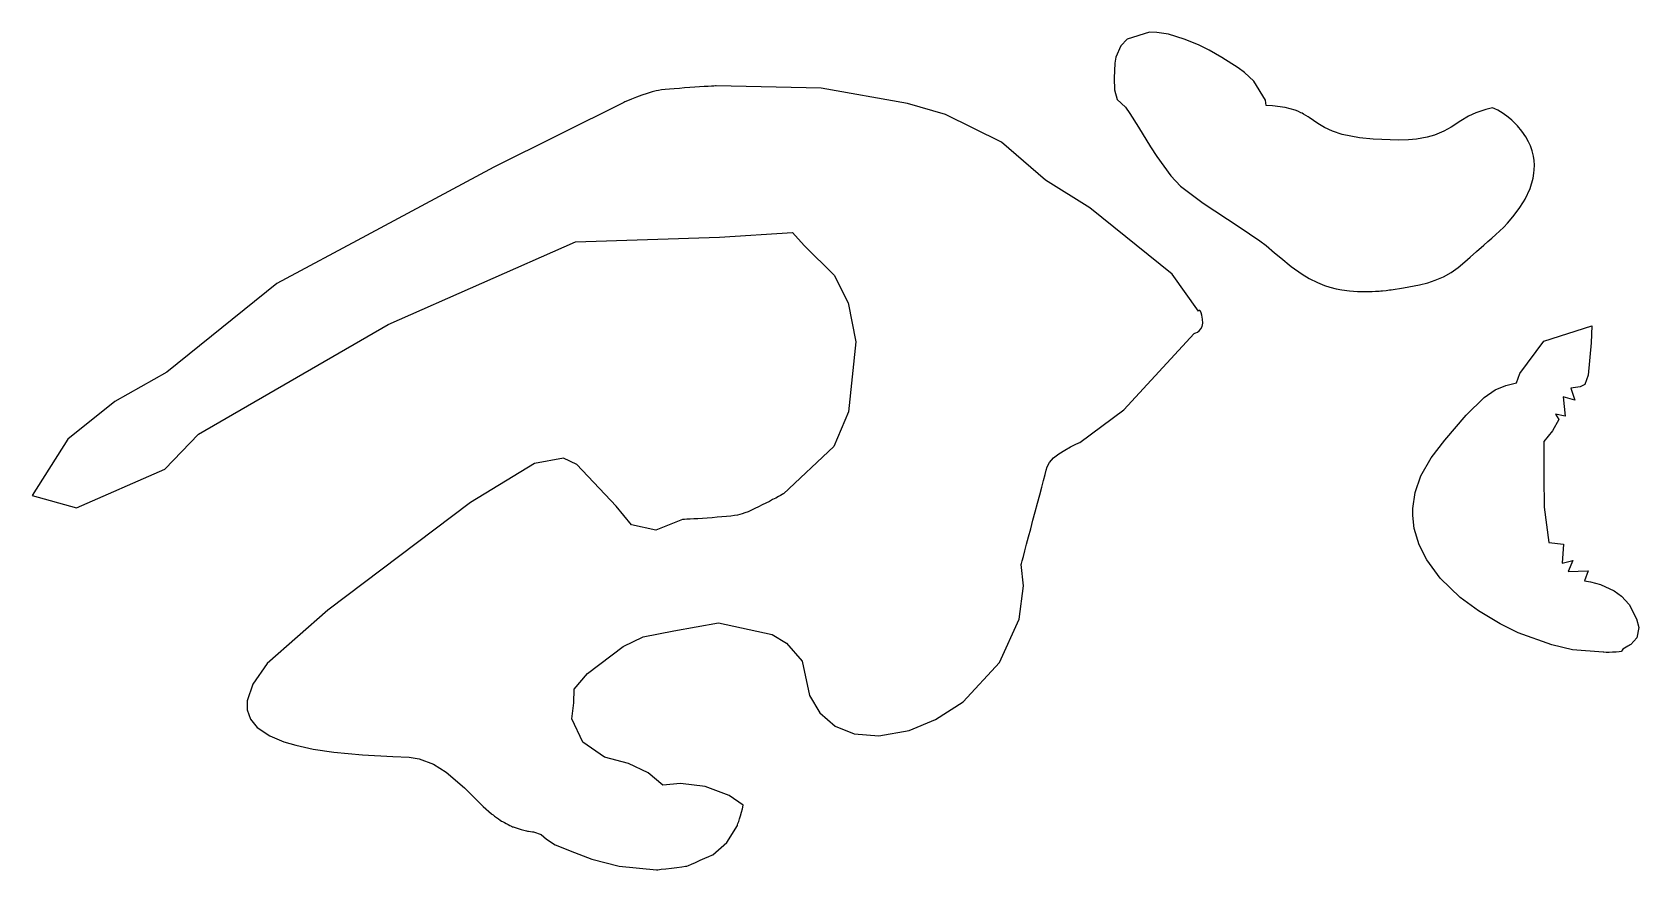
# Model space of a CAD drawing. Header units: millimetres. Extents: x -626 to 457, y -98 to 273.
# Drawn here: x -527.59 to -497.1, y 224.49 to 240.4 of the extents above; entities that cross this region are included whole.
import ezdxf

# ---------------------------------------------------------------- set-up
doc = ezdxf.new("R2010")
doc.units = ezdxf.units.MM
doc.header["$MEASUREMENT"] = 0
doc.layers.add('Layer 1', color=7, linetype='Continuous')

msp = doc.modelspace()

# ---------------------------------------------------------------- linework, layer by layer
at = {"layer": 'Layer 1', "color": 250}
for points, knots in [([(-506.8096, 240.2653), (-506.8096, 240.2653), (-506.3874, 240.3963), (-506.3874, 240.3963), (-506.3874, 240.3963), (-506.3874, 240.3963), (-506.2427, 240.3904), (-506.2427, 240.3904), (-506.2427, 240.3904), (-506.2427, 240.3904), (-506.0256, 240.3548), (-506.0256, 240.3548), (-506.0256, 240.3548), (-506.0256, 240.3548), (-505.7241, 240.2653), (-505.7241, 240.2653), (-505.7241, 240.2653), (-505.7241, 240.2653), (-505.4536, 240.1535), (-505.4536, 240.1535), (-505.4536, 240.1535), (-505.4536, 240.1535), (-505.2496, 240.0512), (-505.2496, 240.0512), (-505.2496, 240.0512), (-505.2496, 240.0512), (-505.0098, 239.9144), (-505.0098, 239.9144), (-505.0098, 239.9144), (-505.0098, 239.9144), (-504.7012, 239.7192), (-504.7012, 239.7192), (-504.7012, 239.7192), (-504.7012, 239.7192), (-504.5796, 239.6299), (-504.5796, 239.6299), (-504.5796, 239.6299), (-504.5796, 239.6299), (-504.4026, 239.4661), (-504.4026, 239.4661), (-504.4026, 239.4661), (-504.4026, 239.4661), (-504.1857, 239.1048), (-504.1857, 239.1048), (-504.1857, 239.1048), (-504.1857, 239.1048), (-504.1718, 239.0005), (-504.1718, 239.0005), (-504.1718, 239.0005), (-504.1718, 239.0005), (-504.0473, 238.9949), (-504.0473, 238.9949), (-504.0473, 238.9949), (-504.0473, 238.9949), (-503.8072, 238.9649), (-503.8072, 238.9649), (-503.8072, 238.9649), (-503.8072, 238.9649), (-503.6193, 238.9135), (-503.6193, 238.9135), (-503.6193, 238.9135), (-503.6193, 238.9135), (-503.4994, 238.8616), (-503.486, 238.8544), (-503.486, 238.8544), (-503.4727, 238.8472), (-503.355, 238.7749), (-503.355, 238.7749), (-503.355, 238.7749), (-503.355, 238.7749), (-503.1891, 238.6617), (-503.1891, 238.6617), (-503.1891, 238.6617), (-503.1891, 238.6617), (-503.0646, 238.5872), (-503.0646, 238.5872), (-503.0646, 238.5872), (-503.0646, 238.5872), (-502.9094, 238.5152), (-502.9094, 238.5152), (-502.9094, 238.5152), (-502.9094, 238.5152), (-502.7278, 238.4552), (-502.7278, 238.4552), (-502.7278, 238.4552), (-502.7278, 238.4552), (-502.3988, 238.3898), (-502.3988, 238.3898), (-502.3988, 238.3898), (-502.3988, 238.3898), (-502.1406, 238.3625), (-502.1406, 238.3625), (-502.1406, 238.3625), (-502.1406, 238.3625), (-501.6517, 238.3451), (-501.6517, 238.3451), (-501.6517, 238.3451), (-501.6517, 238.3451), (-501.4702, 238.3512), (-501.4702, 238.3512), (-501.4702, 238.3512), (-501.4702, 238.3512), (-501.3166, 238.3647), (-501.3166, 238.3647), (-501.3166, 238.3647), (-501.3166, 238.3647), (-501.1118, 238.3994), (-501.1118, 238.3994), (-501.1118, 238.3994), (-501.1118, 238.3994), (-500.9737, 238.4383), (-500.9737, 238.4383), (-500.9737, 238.4383), (-500.9737, 238.4383), (-500.7963, 238.5141), (-500.7963, 238.5141), (-500.7963, 238.5141), (-500.7963, 238.5141), (-500.6601, 238.594), (-500.6601, 238.594), (-500.6601, 238.594), (-500.6601, 238.594), (-500.4783, 238.7134), (-500.4783, 238.7134), (-500.4783, 238.7134), (-500.4783, 238.7134), (-500.3311, 238.7981), (-500.3311, 238.7981), (-500.3311, 238.7981), (-500.3311, 238.7981), (-500.1906, 238.862), (-500.1906, 238.862), (-500.1906, 238.862), (-500.1906, 238.862), (-499.9979, 238.9265), (-499.9979, 238.9265), (-499.9979, 238.9265), (-499.9979, 238.9265), (-499.8731, 238.9573), (-499.8731, 238.9573), (-499.8731, 238.9573), (-499.8731, 238.9573), (-499.8285, 238.9426), (-499.8285, 238.9426), (-499.8285, 238.9426), (-499.8285, 238.9426), (-499.7716, 238.9143), (-499.7716, 238.9143), (-499.7716, 238.9143), (-499.7716, 238.9143), (-499.6728, 238.8533), (-499.6728, 238.8533), (-499.6728, 238.8533), (-499.6728, 238.8533), (-499.5786, 238.7838), (-499.5786, 238.7838), (-499.5786, 238.7838), (-499.5786, 238.7838), (-499.5052, 238.7215), (-499.5052, 238.7215), (-499.5052, 238.7215), (-499.5052, 238.7215), (-499.3988, 238.6159), (-499.3988, 238.6159), (-499.3988, 238.6159), (-499.3988, 238.6159), (-499.3153, 238.5156), (-499.3153, 238.5156), (-499.3153, 238.5156), (-499.3153, 238.5156), (-499.2406, 238.4063), (-499.2406, 238.4063), (-499.2406, 238.4063), (-499.2406, 238.4063), (-499.1887, 238.3115), (-499.1887, 238.3115), (-499.1887, 238.3115), (-499.1887, 238.3115), (-499.1546, 238.2354), (-499.1546, 238.2354), (-499.1546, 238.2354), (-499.1546, 238.2354), (-499.1218, 238.1412), (-499.1218, 238.1412), (-499.1218, 238.1412), (-499.1218, 238.1412), (-499.0975, 238.0417), (-499.0975, 238.0417), (-499.0975, 238.0417), (-499.0975, 238.0417), (-499.0852, 237.9605), (-499.0852, 237.9605), (-499.0852, 237.9605), (-499.0852, 237.9605), (-499.0795, 237.8715), (-499.0795, 237.8715), (-499.0795, 237.8715), (-499.0795, 237.8715), (-499.0815, 237.7785), (-499.0815, 237.7785), (-499.0815, 237.7785), (-499.0815, 237.7785), (-499.0875, 237.7155), (-499.0875, 237.7155), (-499.0875, 237.7155), (-499.0875, 237.7155), (-499.1032, 237.6217), (-499.1032, 237.6217), (-499.1032, 237.6217), (-499.1032, 237.6217), (-499.1614, 237.426), (-499.1614, 237.426), (-499.1614, 237.426), (-499.1614, 237.426), (-499.2556, 237.2245), (-499.2556, 237.2245), (-499.2556, 237.2245), (-499.2556, 237.2245), (-499.2841, 237.1748), (-499.2841, 237.1748), (-499.2841, 237.1748), (-499.2841, 237.1748), (-499.3662, 237.0475), (-499.3662, 237.0475), (-499.3662, 237.0475), (-499.3662, 237.0475), (-499.4858, 236.8901), (-499.4858, 236.8901), (-499.4858, 236.8901), (-499.4858, 236.8901), (-499.5922, 236.768), (-499.5922, 236.768), (-499.5922, 236.768), (-499.5922, 236.768), (-499.6615, 236.695), (-499.6615, 236.695), (-499.6615, 236.695), (-499.6615, 236.695), (-499.7395, 236.6171), (-499.7395, 236.6171), (-499.7395, 236.6171), (-499.7395, 236.6171), (-499.8096, 236.5513), (-499.8096, 236.5513), (-499.8096, 236.5513), (-499.8096, 236.5513), (-499.8841, 236.4841), (-499.8841, 236.4841), (-499.8841, 236.4841), (-499.8841, 236.4841), (-499.961, 236.4181), (-499.961, 236.4181), (-499.961, 236.4181), (-499.961, 236.4181), (-500.0401, 236.3525), (-500.0401, 236.3525), (-500.0401, 236.3525), (-500.0401, 236.3525), (-500.1801, 236.232), (-500.1801, 236.232), (-500.1801, 236.232), (-500.1801, 236.232), (-500.2998, 236.1234), (-500.2998, 236.1234), (-500.2998, 236.1234), (-500.2998, 236.1234), (-500.4001, 236.0326), (-500.4001, 236.0326), (-500.4001, 236.0326), (-500.4001, 236.0326), (-500.5283, 235.924), (-500.5283, 235.924), (-500.5283, 235.924), (-500.5283, 235.924), (-500.6573, 235.8317), (-500.6573, 235.8317), (-500.6573, 235.8317), (-500.6573, 235.8317), (-500.806, 235.7486), (-500.806, 235.7486), (-500.806, 235.7486), (-500.806, 235.7486), (-500.9594, 235.6841), (-500.9594, 235.6841), (-500.9594, 235.6841), (-500.9594, 235.6841), (-501.0996, 235.6387), (-501.0996, 235.6387), (-501.0996, 235.6387), (-501.0996, 235.6387), (-501.2619, 235.5968), (-501.2619, 235.5968), (-501.2619, 235.5968), (-501.2619, 235.5968), (-501.5644, 235.5379), (-501.5644, 235.5379), (-501.5644, 235.5379), (-501.5644, 235.5379), (-501.797, 235.5032), (-501.797, 235.5032), (-501.797, 235.5032), (-501.797, 235.5032), (-501.9909, 235.4825), (-501.9948, 235.4821), (-501.9948, 235.4821), (-501.9987, 235.4817), (-502.191, 235.4702), (-502.191, 235.4702), (-502.191, 235.4702), (-502.191, 235.4702), (-502.4374, 235.4712), (-502.4374, 235.4712), (-502.4374, 235.4712), (-502.4374, 235.4712), (-502.5877, 235.4821), (-502.5877, 235.4821), (-502.5877, 235.4821), (-502.5877, 235.4821), (-502.7326, 235.5016), (-502.7326, 235.5016), (-502.7326, 235.5016), (-502.7326, 235.5016), (-502.8433, 235.5232), (-502.8433, 235.5232), (-502.8433, 235.5232), (-502.8433, 235.5232), (-502.9597, 235.5531), (-502.9597, 235.5531), (-502.9597, 235.5531), (-502.9597, 235.5531), (-503.0644, 235.587), (-503.0644, 235.587), (-503.0644, 235.587), (-503.0644, 235.587), (-503.1975, 235.6404), (-503.1975, 235.6404), (-503.1975, 235.6404), (-503.1975, 235.6404), (-503.355, 235.7197), (-503.355, 235.7197), (-503.355, 235.7197), (-503.355, 235.7197), (-503.4899, 235.8022), (-503.4899, 235.8022), (-503.4899, 235.8022), (-503.4899, 235.8022), (-503.6933, 235.949), (-503.6933, 235.949), (-503.6933, 235.949), (-503.6933, 235.949), (-503.8945, 236.1124), (-503.8945, 236.1124), (-503.8945, 236.1124), (-503.8945, 236.1124), (-504.0091, 236.2083), (-504.0091, 236.2083), (-504.0091, 236.2083), (-504.0091, 236.2083), (-504.1731, 236.3425), (-504.1731, 236.3425), (-504.1731, 236.3425), (-504.1731, 236.3425), (-504.2925, 236.4351), (-504.2925, 236.4351), (-504.2925, 236.4351), (-504.2925, 236.4351), (-504.6839, 236.7015), (-504.6839, 236.7015), (-504.6839, 236.7015), (-504.6839, 236.7015), (-505.3673, 237.1459), (-505.3673, 237.1459), (-505.3673, 237.1459), (-505.3673, 237.1459), (-505.7951, 237.4734), (-505.7951, 237.4734), (-505.7951, 237.4734), (-505.7951, 237.4734), (-505.9804, 237.6684), (-505.9804, 237.6684), (-505.9804, 237.6684), (-505.9804, 237.6684), (-506.2465, 238.0372), (-506.2465, 238.0372), (-506.2465, 238.0372), (-506.2465, 238.0372), (-506.3639, 238.2209), (-506.3639, 238.2209), (-506.3639, 238.2209), (-506.3639, 238.2209), (-506.5926, 238.5903), (-506.5926, 238.5903), (-506.5926, 238.5903), (-506.5926, 238.5903), (-506.7548, 238.8513), (-506.7548, 238.8513), (-506.7548, 238.8513), (-506.7548, 238.8513), (-506.8408, 238.9729), (-506.8408, 238.9729), (-506.8408, 238.9729), (-506.8408, 238.9729), (-506.9959, 239.1146), (-506.9959, 239.1146), (-506.9959, 239.1146), (-506.9959, 239.1146), (-507.0474, 239.303), (-507.0474, 239.303), (-507.0474, 239.303), (-507.0474, 239.303), (-507.0559, 239.5191), (-507.0559, 239.5191), (-507.0559, 239.5191), (-507.0559, 239.5191), (-507.0439, 239.8088), (-507.0439, 239.8088), (-507.0439, 239.8088), (-507.0439, 239.8088), (-507.0209, 239.9227), (-507.0209, 239.9227), (-507.0209, 239.9227), (-507.0209, 239.9227), (-506.9268, 240.1385), (-506.9268, 240.1385), (-506.9268, 240.1385), (-506.9268, 240.1385), (-506.8096, 240.2653), (-506.8096, 240.2653)], [0, 0, 0, 0, 0.0092593, 0.0092593, 0.0092593, 0.0092593, 0.0185185, 0.0185185, 0.0185185, 0.0185185, 0.0277778, 0.0277778, 0.0277778, 0.0277778, 0.037037, 0.037037, 0.037037, 0.037037, 0.0462963, 0.0462963, 0.0462963, 0.0462963, 0.0555556, 0.0555556, 0.0555556, 0.0555556, 0.0648148, 0.0648148, 0.0648148, 0.0648148, 0.0740741, 0.0740741, 0.0740741, 0.0740741, 0.0833333, 0.0833333, 0.0833333, 0.0833333, 0.0925926, 0.0925926, 0.0925926, 0.0925926, 0.1018519, 0.1018519, 0.1018519, 0.1018519, 0.1111111, 0.1111111, 0.1111111, 0.1111111, 0.1203704, 0.1203704, 0.1203704, 0.1203704, 0.1296296, 0.1296296, 0.1296296, 0.1296296, 0.1388889, 0.1388889, 0.1388889, 0.1388889, 0.1481481, 0.1481481, 0.1481481, 0.1481481, 0.1574074, 0.1574074, 0.1574074, 0.1574074, 0.1666667, 0.1666667, 0.1666667, 0.1666667, 0.1759259, 0.1759259, 0.1759259, 0.1759259, 0.1851852, 0.1851852, 0.1851852, 0.1851852, 0.1944444, 0.1944444, 0.1944444, 0.1944444, 0.2037037, 0.2037037, 0.2037037, 0.2037037, 0.212963, 0.212963, 0.212963, 0.212963, 0.2222222, 0.2222222, 0.2222222, 0.2222222, 0.2314815, 0.2314815, 0.2314815, 0.2314815, 0.2407407, 0.2407407, 0.2407407, 0.2407407, 0.25, 0.25, 0.25, 0.25, 0.2592593, 0.2592593, 0.2592593, 0.2592593, 0.2685185, 0.2685185, 0.2685185, 0.2685185, 0.2777778, 0.2777778, 0.2777778, 0.2777778, 0.287037, 0.287037, 0.287037, 0.287037, 0.2962963, 0.2962963, 0.2962963, 0.2962963, 0.3055556, 0.3055556, 0.3055556, 0.3055556, 0.3148148, 0.3148148, 0.3148148, 0.3148148, 0.3240741, 0.3240741, 0.3240741, 0.3240741, 0.3333333, 0.3333333, 0.3333333, 0.3333333, 0.3425926, 0.3425926, 0.3425926, 0.3425926, 0.3518519, 0.3518519, 0.3518519, 0.3518519, 0.3611111, 0.3611111, 0.3611111, 0.3611111, 0.3703704, 0.3703704, 0.3703704, 0.3703704, 0.3796296, 0.3796296, 0.3796296, 0.3796296, 0.3888889, 0.3888889, 0.3888889, 0.3888889, 0.3981481, 0.3981481, 0.3981481, 0.3981481, 0.4074074, 0.4074074, 0.4074074, 0.4074074, 0.4166667, 0.4166667, 0.4166667, 0.4166667, 0.4259259, 0.4259259, 0.4259259, 0.4259259, 0.4351852, 0.4351852, 0.4351852, 0.4351852, 0.4444444, 0.4444444, 0.4444444, 0.4444444, 0.4537037, 0.4537037, 0.4537037, 0.4537037, 0.462963, 0.462963, 0.462963, 0.462963, 0.4722222, 0.4722222, 0.4722222, 0.4722222, 0.4814815, 0.4814815, 0.4814815, 0.4814815, 0.4907407, 0.4907407, 0.4907407, 0.4907407, 0.5, 0.5, 0.5, 0.5, 0.5092593, 0.5092593, 0.5092593, 0.5092593, 0.5185185, 0.5185185, 0.5185185, 0.5185185, 0.5277778, 0.5277778, 0.5277778, 0.5277778, 0.537037, 0.537037, 0.537037, 0.537037, 0.5462963, 0.5462963, 0.5462963, 0.5462963, 0.5555556, 0.5555556, 0.5555556, 0.5555556, 0.5648148, 0.5648148, 0.5648148, 0.5648148, 0.5740741, 0.5740741, 0.5740741, 0.5740741, 0.5833333, 0.5833333, 0.5833333, 0.5833333, 0.5925926, 0.5925926, 0.5925926, 0.5925926, 0.6018519, 0.6018519, 0.6018519, 0.6018519, 0.6111111, 0.6111111, 0.6111111, 0.6111111, 0.6203704, 0.6203704, 0.6203704, 0.6203704, 0.6296296, 0.6296296, 0.6296296, 0.6296296, 0.6388889, 0.6388889, 0.6388889, 0.6388889, 0.6481481, 0.6481481, 0.6481481, 0.6481481, 0.6574074, 0.6574074, 0.6574074, 0.6574074, 0.6666667, 0.6666667, 0.6666667, 0.6666667, 0.6759259, 0.6759259, 0.6759259, 0.6759259, 0.6851852, 0.6851852, 0.6851852, 0.6851852, 0.6944444, 0.6944444, 0.6944444, 0.6944444, 0.7037037, 0.7037037, 0.7037037, 0.7037037, 0.712963, 0.712963, 0.712963, 0.712963, 0.7222222, 0.7222222, 0.7222222, 0.7222222, 0.7314815, 0.7314815, 0.7314815, 0.7314815, 0.7407407, 0.7407407, 0.7407407, 0.7407407, 0.75, 0.75, 0.75, 0.75, 0.7592593, 0.7592593, 0.7592593, 0.7592593, 0.7685185, 0.7685185, 0.7685185, 0.7685185, 0.7777778, 0.7777778, 0.7777778, 0.7777778, 0.787037, 0.787037, 0.787037, 0.787037, 0.7962963, 0.7962963, 0.7962963, 0.7962963, 0.8055556, 0.8055556, 0.8055556, 0.8055556, 0.8148148, 0.8148148, 0.8148148, 0.8148148, 0.8240741, 0.8240741, 0.8240741, 0.8240741, 0.8333333, 0.8333333, 0.8333333, 0.8333333, 0.8425926, 0.8425926, 0.8425926, 0.8425926, 0.8518519, 0.8518519, 0.8518519, 0.8518519, 0.8611111, 0.8611111, 0.8611111, 0.8611111, 0.8703704, 0.8703704, 0.8703704, 0.8703704, 0.8796296, 0.8796296, 0.8796296, 0.8796296, 0.8888889, 0.8888889, 0.8888889, 0.8888889, 0.8981481, 0.8981481, 0.8981481, 0.8981481, 0.9074074, 0.9074074, 0.9074074, 0.9074074, 0.9166667, 0.9166667, 0.9166667, 0.9166667, 0.9259259, 0.9259259, 0.9259259, 0.9259259, 0.9351852, 0.9351852, 0.9351852, 0.9351852, 0.9444444, 0.9444444, 0.9444444, 0.9444444, 0.9537037, 0.9537037, 0.9537037, 0.9537037, 0.962963, 0.962963, 0.962963, 0.962963, 0.9722222, 0.9722222, 0.9722222, 0.9722222, 0.9814815, 0.9814815, 0.9814815, 0.9814815, 1, 1, 1, 1]), ([(-527.5922, 231.5962), (-527.5922, 231.5962), (-526.9146, 232.6673), (-526.9146, 232.6673), (-526.9146, 232.6673), (-526.9146, 232.6673), (-526.0205, 233.3838), (-526.0205, 233.3838), (-526.0205, 233.3838), (-526.0205, 233.3838), (-525.0345, 233.9402), (-525.0345, 233.9402), (-525.0345, 233.9402), (-525.0345, 233.9402), (-522.9469, 235.6252), (-522.9469, 235.6252), (-522.9469, 235.6252), (-522.9469, 235.6252), (-521.2442, 236.5321), (-521.2442, 236.5321), (-521.2442, 236.5321), (-521.2442, 236.5321), (-518.8319, 237.8345), (-518.8319, 237.8345), (-518.8319, 237.8345), (-518.8319, 237.8345), (-516.36, 239.0626), (-516.36, 239.0626), (-516.36, 239.0626), (-516.36, 239.0626), (-515.9302, 239.2468), (-515.748, 239.2831), (-515.748, 239.2831), (-515.5658, 239.3194), (-514.6109, 239.375), (-514.6109, 239.375), (-514.6109, 239.375), (-514.6109, 239.375), (-512.6153, 239.3309), (-512.6153, 239.3309), (-512.6153, 239.3309), (-512.6153, 239.3309), (-510.9787, 239.0424), (-510.9787, 239.0424), (-510.9787, 239.0424), (-510.9787, 239.0424), (-510.2579, 238.8348), (-510.2579, 238.8348), (-510.2579, 238.8348), (-510.2579, 238.8348), (-509.1952, 238.308), (-509.1952, 238.308), (-509.1952, 238.308), (-509.1952, 238.308), (-508.3615, 237.5859), (-508.3615, 237.5859), (-508.3615, 237.5859), (-508.3615, 237.5859), (-507.5147, 237.0608), (-507.5147, 237.0608), (-507.5147, 237.0608), (-507.5147, 237.0608), (-505.9565, 235.7974), (-505.9565, 235.7974), (-505.9565, 235.7974), (-505.9565, 235.7974), (-505.4559, 235.1001), (-505.4559, 235.1001), (-505.4559, 235.1001), (-505.4559, 235.1001), (-505.4171, 235.1774), (-505.3773, 234.9479), (-505.3773, 234.9479), (-505.3374, 234.7185), (-505.5343, 234.6762), (-505.5343, 234.6762), (-505.5343, 234.6762), (-505.5343, 234.6762), (-506.8739, 233.2229), (-506.8739, 233.2229), (-506.8739, 233.2229), (-506.8739, 233.2229), (-507.7043, 232.607), (-507.7043, 232.607), (-507.7043, 232.607), (-507.7043, 232.607), (-508.2661, 232.3722), (-508.3276, 232.14), (-508.3276, 232.14), (-508.3891, 231.9077), (-508.8186, 230.289), (-508.8186, 230.289), (-508.8186, 230.289), (-508.8186, 230.289), (-508.7787, 229.8821), (-508.7787, 229.8821), (-508.7787, 229.8821), (-508.7787, 229.8821), (-508.8558, 229.2477), (-508.8558, 229.2477), (-508.8558, 229.2477), (-508.8558, 229.2477), (-509.2284, 228.4275), (-509.2284, 228.4275), (-509.2284, 228.4275), (-509.2284, 228.4275), (-509.9227, 227.6826), (-509.9227, 227.6826), (-509.9227, 227.6826), (-509.9227, 227.6826), (-510.4485, 227.3427), (-510.4485, 227.3427), (-510.4485, 227.3427), (-510.4485, 227.3427), (-510.9489, 227.1361), (-510.9489, 227.1361), (-510.9489, 227.1361), (-510.9489, 227.1361), (-511.5216, 227.0315), (-511.5216, 227.0315), (-511.5216, 227.0315), (-511.5216, 227.0315), (-511.9909, 227.0719), (-511.9909, 227.0719), (-511.9909, 227.0719), (-511.9909, 227.0719), (-512.3481, 227.2165), (-512.3481, 227.2165), (-512.3481, 227.2165), (-512.3481, 227.2165), (-512.6405, 227.4695), (-512.6405, 227.4695), (-512.6405, 227.4695), (-512.6405, 227.4695), (-512.8361, 227.7996), (-512.8361, 227.7996), (-512.8361, 227.7996), (-512.8361, 227.7996), (-512.9742, 228.4529), (-512.9742, 228.4529), (-512.9742, 228.4529), (-512.9742, 228.4529), (-513.2718, 228.7929), (-513.2718, 228.7929), (-513.2718, 228.7929), (-513.2718, 228.7929), (-513.5465, 228.9565), (-513.5465, 228.9565), (-513.5465, 228.9565), (-513.5465, 228.9565), (-514.5646, 229.1773), (-514.5646, 229.1773), (-514.5646, 229.1773), (-514.5646, 229.1773), (-515.4129, 229.029), (-515.4129, 229.029), (-515.4129, 229.029), (-515.4129, 229.029), (-515.9973, 228.9137), (-515.9973, 228.9137), (-515.9973, 228.9137), (-515.9973, 228.9137), (-516.3761, 228.7297), (-516.3761, 228.7297), (-516.3761, 228.7297), (-516.3761, 228.7297), (-517.0502, 228.2203), (-517.0502, 228.2203), (-517.0502, 228.2203), (-517.0502, 228.2203), (-517.3066, 227.9199), (-517.3066, 227.9199), (-517.3066, 227.9199), (-517.3066, 227.9199), (-517.3079, 227.663), (-517.3079, 227.663), (-517.3079, 227.663), (-517.3079, 227.663), (-517.3457, 227.359), (-517.3457, 227.359), (-517.3457, 227.359), (-517.3457, 227.359), (-517.1401, 226.9118), (-517.1401, 226.9118), (-517.1401, 226.9118), (-517.1401, 226.9118), (-516.7311, 226.6297), (-516.7311, 226.6297), (-516.7311, 226.6297), (-516.7311, 226.6297), (-516.2705, 226.5113), (-516.2705, 226.5113), (-516.2705, 226.5113), (-516.2705, 226.5113), (-515.8974, 226.3287), (-515.8974, 226.3287), (-515.8974, 226.3287), (-515.8974, 226.3287), (-515.6227, 226.0991), (-515.6227, 226.0991), (-515.6227, 226.0991), (-515.6227, 226.0991), (-515.285, 226.1263), (-515.285, 226.1263), (-515.285, 226.1263), (-515.285, 226.1263), (-514.817, 226.0735), (-514.817, 226.0735), (-514.817, 226.0735), (-514.817, 226.0735), (-514.3639, 225.9043), (-514.3639, 225.9043), (-514.3639, 225.9043), (-514.3639, 225.9043), (-514.0962, 225.7193), (-514.0962, 225.7193), (-514.0962, 225.7193), (-514.1346, 225.5392), (-514.2069, 225.3323), (-514.2069, 225.3323), (-514.2069, 225.3323), (-514.2069, 225.3323), (-514.4065, 225.0115), (-514.4065, 225.0115), (-514.4065, 225.0115), (-514.4065, 225.0115), (-514.673, 224.7761), (-514.673, 224.7761), (-514.673, 224.7761), (-514.673, 224.7761), (-515.1445, 224.5668), (-515.1631, 224.5622), (-515.1631, 224.5622), (-515.1816, 224.5576), (-515.7415, 224.489), (-515.7415, 224.489), (-515.7415, 224.489), (-515.7415, 224.489), (-516.4505, 224.5566), (-516.4505, 224.5566), (-516.4505, 224.5566), (-516.4505, 224.5566), (-516.9683, 224.6923), (-516.9683, 224.6923), (-516.9683, 224.6923), (-516.9683, 224.6923), (-517.2956, 224.82), (-517.2956, 224.82), (-517.2956, 224.82), (-517.2956, 224.82), (-517.6658, 224.9666), (-517.6658, 224.9666), (-517.6658, 224.9666), (-517.6658, 224.9666), (-517.8313, 225.0693), (-517.8313, 225.0693), (-517.8313, 225.0693), (-517.8313, 225.0693), (-517.9325, 225.1612), (-517.9325, 225.1612), (-517.9325, 225.1612), (-517.9325, 225.1612), (-518.0748, 225.21), (-518.0748, 225.21), (-518.0748, 225.21), (-518.0748, 225.21), (-518.1936, 225.2267), (-518.1893, 225.2259), (-518.1893, 225.2259), (-518.1851, 225.2252), (-518.3324, 225.2593), (-518.3324, 225.2593), (-518.3324, 225.2593), (-518.3324, 225.2593), (-518.464, 225.3047), (-518.464, 225.3047), (-518.464, 225.3047), (-518.464, 225.3047), (-518.6525, 225.3972), (-518.6677, 225.4066), (-518.6677, 225.4066), (-518.6829, 225.4161), (-518.8749, 225.5531), (-518.8749, 225.5531), (-518.8749, 225.5531), (-518.8749, 225.5531), (-519.0314, 225.6902), (-519.0314, 225.6902), (-519.0314, 225.6902), (-519.0314, 225.6902), (-519.388, 226.0461), (-519.388, 226.0461), (-519.388, 226.0461), (-519.388, 226.0461), (-519.7338, 226.3465), (-519.7338, 226.3465), (-519.7338, 226.3465), (-519.7338, 226.3465), (-519.977, 226.4931), (-519.977, 226.4931), (-519.977, 226.4931), (-519.977, 226.4931), (-520.2493, 226.5949), (-520.2493, 226.5949), (-520.2493, 226.5949), (-520.2493, 226.5949), (-520.4392, 226.6262), (-520.4392, 226.6262), (-520.4392, 226.6262), (-520.4392, 226.6262), (-520.7452, 226.6438), (-520.7452, 226.6438), (-520.7452, 226.6438), (-520.7452, 226.6438), (-521.3218, 226.6753), (-521.3218, 226.6753), (-521.3218, 226.6753), (-521.3218, 226.6753), (-521.8673, 226.7255), (-521.8673, 226.7255), (-521.8673, 226.7255), (-521.8673, 226.7255), (-522.2567, 226.783), (-522.2567, 226.783), (-522.2567, 226.783), (-522.2567, 226.783), (-522.5861, 226.854), (-522.5861, 226.854), (-522.5861, 226.854), (-522.5861, 226.854), (-522.8155, 226.9224), (-522.8155, 226.9224), (-522.8155, 226.9224), (-522.8155, 226.9224), (-523.0817, 227.0345), (-523.0817, 227.0345), (-523.0817, 227.0345), (-523.0817, 227.0345), (-523.3187, 227.1956), (-523.3187, 227.1956), (-523.3187, 227.1956), (-523.3187, 227.1956), (-523.447, 227.3538), (-523.447, 227.3538), (-523.447, 227.3538), (-523.447, 227.3538), (-523.5082, 227.527), (-523.5082, 227.527), (-523.5082, 227.527), (-523.5082, 227.527), (-523.51, 227.6975), (-523.51, 227.6975), (-523.51, 227.6975), (-523.51, 227.6975), (-523.4014, 228.0166), (-523.4014, 228.0166), (-523.4014, 228.0166), (-523.4014, 228.0166), (-523.1297, 228.4057), (-523.1297, 228.4057), (-523.1297, 228.4057), (-523.1297, 228.4057), (-521.9822, 229.4228), (-521.9822, 229.4228), (-521.9822, 229.4228), (-521.9822, 229.4228), (-519.2751, 231.4622), (-519.2751, 231.4622), (-519.2751, 231.4622), (-519.2751, 231.4622), (-518.0578, 232.2048), (-518.0578, 232.2048), (-518.0578, 232.2048), (-518.0578, 232.2048), (-517.5064, 232.3042), (-517.5064, 232.3042), (-517.5064, 232.3042), (-517.5064, 232.3042), (-517.2556, 232.1841), (-517.2556, 232.1841), (-517.2556, 232.1841), (-517.2556, 232.1841), (-516.509, 231.3958), (-516.509, 231.3958), (-516.509, 231.3958), (-516.509, 231.3958), (-516.2153, 231.0392), (-516.2153, 231.0392), (-516.2153, 231.0392), (-516.2153, 231.0392), (-515.7547, 230.9391), (-515.7547, 230.9391), (-515.7547, 230.9391), (-515.7547, 230.9391), (-515.2468, 231.1413), (-515.2468, 231.1413), (-515.2468, 231.1413), (-515.2468, 231.1413), (-514.3614, 231.1847), (-514.1572, 231.2351), (-514.1572, 231.2351), (-513.953, 231.2855), (-513.3285, 231.6318), (-513.3285, 231.6318), (-513.3285, 231.6318), (-513.3285, 231.6318), (-512.3738, 232.5283), (-512.3738, 232.5283), (-512.3738, 232.5283), (-512.3738, 232.5283), (-512.0949, 233.1868), (-512.0949, 233.1868), (-512.0949, 233.1868), (-512.0949, 233.1868), (-511.9603, 234.5163), (-511.9603, 234.5163), (-511.9603, 234.5163), (-511.9603, 234.5163), (-512.1062, 235.2578), (-512.1062, 235.2578), (-512.1062, 235.2578), (-512.1062, 235.2578), (-512.3699, 235.7816), (-512.3699, 235.7816), (-512.3699, 235.7816), (-512.3699, 235.7816), (-512.9406, 236.3475), (-512.9406, 236.3475), (-512.9406, 236.3475), (-512.9406, 236.3475), (-513.1602, 236.5891), (-513.1602, 236.5891), (-513.1602, 236.5891), (-513.1602, 236.5891), (-514.5448, 236.5054), (-514.5448, 236.5054), (-514.5448, 236.5054), (-514.5448, 236.5054), (-517.2806, 236.4144), (-517.2806, 236.4144), (-517.2806, 236.4144), (-517.2806, 236.4144), (-520.8333, 234.8434), (-520.8333, 234.8434), (-520.8333, 234.8434), (-520.8333, 234.8434), (-524.4317, 232.762), (-524.4317, 232.762), (-524.4317, 232.762), (-524.4317, 232.762), (-525.0736, 232.0985), (-525.0736, 232.0985), (-525.0736, 232.0985), (-525.0736, 232.0985), (-526.7513, 231.3623), (-526.7513, 231.3623), (-526.7513, 231.3623), (-526.7513, 231.3623), (-527.5922, 231.5962), (-527.5922, 231.5962)], [0, 0, 0, 0, 0.0086207, 0.0086207, 0.0086207, 0.0086207, 0.0172414, 0.0172414, 0.0172414, 0.0172414, 0.0258621, 0.0258621, 0.0258621, 0.0258621, 0.0344828, 0.0344828, 0.0344828, 0.0344828, 0.0431034, 0.0431034, 0.0431034, 0.0431034, 0.0517241, 0.0517241, 0.0517241, 0.0517241, 0.0603448, 0.0603448, 0.0603448, 0.0603448, 0.0689655, 0.0689655, 0.0689655, 0.0689655, 0.0775862, 0.0775862, 0.0775862, 0.0775862, 0.0862069, 0.0862069, 0.0862069, 0.0862069, 0.0948276, 0.0948276, 0.0948276, 0.0948276, 0.1034483, 0.1034483, 0.1034483, 0.1034483, 0.112069, 0.112069, 0.112069, 0.112069, 0.1206897, 0.1206897, 0.1206897, 0.1206897, 0.1293103, 0.1293103, 0.1293103, 0.1293103, 0.137931, 0.137931, 0.137931, 0.137931, 0.1465517, 0.1465517, 0.1465517, 0.1465517, 0.1551724, 0.1551724, 0.1551724, 0.1551724, 0.1637931, 0.1637931, 0.1637931, 0.1637931, 0.1724138, 0.1724138, 0.1724138, 0.1724138, 0.1810345, 0.1810345, 0.1810345, 0.1810345, 0.1896552, 0.1896552, 0.1896552, 0.1896552, 0.1982759, 0.1982759, 0.1982759, 0.1982759, 0.2068966, 0.2068966, 0.2068966, 0.2068966, 0.2155172, 0.2155172, 0.2155172, 0.2155172, 0.2241379, 0.2241379, 0.2241379, 0.2241379, 0.2327586, 0.2327586, 0.2327586, 0.2327586, 0.2413793, 0.2413793, 0.2413793, 0.2413793, 0.25, 0.25, 0.25, 0.25, 0.2586207, 0.2586207, 0.2586207, 0.2586207, 0.2672414, 0.2672414, 0.2672414, 0.2672414, 0.2758621, 0.2758621, 0.2758621, 0.2758621, 0.2844828, 0.2844828, 0.2844828, 0.2844828, 0.2931034, 0.2931034, 0.2931034, 0.2931034, 0.3017241, 0.3017241, 0.3017241, 0.3017241, 0.3103448, 0.3103448, 0.3103448, 0.3103448, 0.3189655, 0.3189655, 0.3189655, 0.3189655, 0.3275862, 0.3275862, 0.3275862, 0.3275862, 0.3362069, 0.3362069, 0.3362069, 0.3362069, 0.3448276, 0.3448276, 0.3448276, 0.3448276, 0.3534483, 0.3534483, 0.3534483, 0.3534483, 0.362069, 0.362069, 0.362069, 0.362069, 0.3706897, 0.3706897, 0.3706897, 0.3706897, 0.3793103, 0.3793103, 0.3793103, 0.3793103, 0.387931, 0.387931, 0.387931, 0.387931, 0.3965517, 0.3965517, 0.3965517, 0.3965517, 0.4051724, 0.4051724, 0.4051724, 0.4051724, 0.4137931, 0.4137931, 0.4137931, 0.4137931, 0.4224138, 0.4224138, 0.4224138, 0.4224138, 0.4310345, 0.4310345, 0.4310345, 0.4310345, 0.4396552, 0.4396552, 0.4396552, 0.4396552, 0.4482759, 0.4482759, 0.4482759, 0.4482759, 0.4568966, 0.4568966, 0.4568966, 0.4568966, 0.4655172, 0.4655172, 0.4655172, 0.4655172, 0.4741379, 0.4741379, 0.4741379, 0.4741379, 0.4827586, 0.4827586, 0.4827586, 0.4827586, 0.4913793, 0.4913793, 0.4913793, 0.4913793, 0.5, 0.5, 0.5, 0.5, 0.5086207, 0.5086207, 0.5086207, 0.5086207, 0.5172414, 0.5172414, 0.5172414, 0.5172414, 0.5258621, 0.5258621, 0.5258621, 0.5258621, 0.5344828, 0.5344828, 0.5344828, 0.5344828, 0.5431034, 0.5431034, 0.5431034, 0.5431034, 0.5517241, 0.5517241, 0.5517241, 0.5517241, 0.5603448, 0.5603448, 0.5603448, 0.5603448, 0.5689655, 0.5689655, 0.5689655, 0.5689655, 0.5775862, 0.5775862, 0.5775862, 0.5775862, 0.5862069, 0.5862069, 0.5862069, 0.5862069, 0.5948276, 0.5948276, 0.5948276, 0.5948276, 0.6034483, 0.6034483, 0.6034483, 0.6034483, 0.612069, 0.612069, 0.612069, 0.612069, 0.6206897, 0.6206897, 0.6206897, 0.6206897, 0.6293103, 0.6293103, 0.6293103, 0.6293103, 0.637931, 0.637931, 0.637931, 0.637931, 0.6465517, 0.6465517, 0.6465517, 0.6465517, 0.6551724, 0.6551724, 0.6551724, 0.6551724, 0.6637931, 0.6637931, 0.6637931, 0.6637931, 0.6724138, 0.6724138, 0.6724138, 0.6724138, 0.6810345, 0.6810345, 0.6810345, 0.6810345, 0.6896552, 0.6896552, 0.6896552, 0.6896552, 0.6982759, 0.6982759, 0.6982759, 0.6982759, 0.7068966, 0.7068966, 0.7068966, 0.7068966, 0.7155172, 0.7155172, 0.7155172, 0.7155172, 0.7241379, 0.7241379, 0.7241379, 0.7241379, 0.7327586, 0.7327586, 0.7327586, 0.7327586, 0.7413793, 0.7413793, 0.7413793, 0.7413793, 0.75, 0.75, 0.75, 0.75, 0.7586207, 0.7586207, 0.7586207, 0.7586207, 0.7672414, 0.7672414, 0.7672414, 0.7672414, 0.7758621, 0.7758621, 0.7758621, 0.7758621, 0.7844828, 0.7844828, 0.7844828, 0.7844828, 0.7931034, 0.7931034, 0.7931034, 0.7931034, 0.8017241, 0.8017241, 0.8017241, 0.8017241, 0.8103448, 0.8103448, 0.8103448, 0.8103448, 0.8189655, 0.8189655, 0.8189655, 0.8189655, 0.8275862, 0.8275862, 0.8275862, 0.8275862, 0.8362069, 0.8362069, 0.8362069, 0.8362069, 0.8448276, 0.8448276, 0.8448276, 0.8448276, 0.8534483, 0.8534483, 0.8534483, 0.8534483, 0.862069, 0.862069, 0.862069, 0.862069, 0.8706897, 0.8706897, 0.8706897, 0.8706897, 0.8793103, 0.8793103, 0.8793103, 0.8793103, 0.887931, 0.887931, 0.887931, 0.887931, 0.8965517, 0.8965517, 0.8965517, 0.8965517, 0.9051724, 0.9051724, 0.9051724, 0.9051724, 0.9137931, 0.9137931, 0.9137931, 0.9137931, 0.9224138, 0.9224138, 0.9224138, 0.9224138, 0.9310345, 0.9310345, 0.9310345, 0.9310345, 0.9396552, 0.9396552, 0.9396552, 0.9396552, 0.9482759, 0.9482759, 0.9482759, 0.9482759, 0.9568966, 0.9568966, 0.9568966, 0.9568966, 0.9655172, 0.9655172, 0.9655172, 0.9655172, 0.9741379, 0.9741379, 0.9741379, 0.9741379, 0.9827586, 0.9827586, 0.9827586, 0.9827586, 1, 1, 1, 1]), ([(-497.9908, 234.82), (-497.9908, 234.82), (-498.899, 234.5276), (-498.899, 234.5276), (-498.899, 234.5276), (-498.899, 234.5276), (-499.3566, 233.9137), (-499.3566, 233.9137), (-499.3566, 233.9137), (-499.3566, 233.9137), (-499.4192, 233.7389), (-499.4192, 233.7389), (-499.4192, 233.7389), (-499.4192, 233.7389), (-499.6203, 233.6894), (-499.6203, 233.6894), (-499.6203, 233.6894), (-499.6203, 233.6894), (-499.8238, 233.6031), (-499.8238, 233.6031), (-499.8238, 233.6031), (-499.8238, 233.6031), (-500.0329, 233.4602), (-500.0329, 233.4602), (-500.0329, 233.4602), (-500.0329, 233.4602), (-500.3741, 233.1238), (-500.3741, 233.1238), (-500.3741, 233.1238), (-500.3741, 233.1238), (-500.781, 232.6493), (-500.781, 232.6493), (-500.781, 232.6493), (-500.781, 232.6493), (-501.0406, 232.3107), (-501.0406, 232.3107), (-501.0406, 232.3107), (-501.0406, 232.3107), (-501.2334, 231.968), (-501.2334, 231.968), (-501.2334, 231.968), (-501.2334, 231.968), (-501.3424, 231.6531), (-501.3424, 231.6531), (-501.3424, 231.6531), (-501.3424, 231.6531), (-501.3867, 231.351), (-501.3867, 231.351), (-501.3867, 231.351), (-501.3867, 231.351), (-501.3878, 231.2209), (-501.3878, 231.2209), (-501.3878, 231.2209), (-501.3878, 231.2209), (-501.3589, 230.9714), (-501.3589, 230.9714), (-501.3589, 230.9714), (-501.3589, 230.9714), (-501.2662, 230.6624), (-501.2662, 230.6624), (-501.2662, 230.6624), (-501.2662, 230.6624), (-501.1201, 230.3733), (-501.1201, 230.3733), (-501.1201, 230.3733), (-501.1201, 230.3733), (-500.8664, 230.0289), (-500.8664, 230.0289), (-500.8664, 230.0289), (-500.8664, 230.0289), (-500.4874, 229.6616), (-500.4874, 229.6616), (-500.4874, 229.6616), (-500.4874, 229.6616), (-500.1423, 229.4047), (-500.1423, 229.4047), (-500.1423, 229.4047), (-500.1423, 229.4047), (-499.7314, 229.1593), (-499.7314, 229.1593), (-499.7314, 229.1593), (-499.7314, 229.1593), (-499.389, 228.9928), (-499.389, 228.9928), (-499.389, 228.9928), (-499.389, 228.9928), (-498.7492, 228.7602), (-498.7492, 228.7602), (-498.7492, 228.7602), (-498.7492, 228.7602), (-498.3585, 228.6683), (-498.3585, 228.6683), (-498.3585, 228.6683), (-498.3585, 228.6683), (-497.7767, 228.6205), (-497.7767, 228.6205), (-497.7767, 228.6205), (-497.7767, 228.6205), (-497.4096, 228.6121), (-497.4205, 228.645), (-497.4205, 228.645), (-497.4314, 228.6778), (-497.2518, 228.7664), (-497.2518, 228.7664), (-497.2518, 228.7664), (-497.2518, 228.7664), (-497.133, 228.892), (-497.133, 228.892), (-497.133, 228.892), (-497.133, 228.892), (-497.0963, 229.0939), (-497.0963, 229.0939), (-497.0963, 229.0939), (-497.0963, 229.0939), (-497.1397, 229.2575), (-497.1397, 229.2575), (-497.1397, 229.2575), (-497.1397, 229.2575), (-497.2783, 229.5274), (-497.2783, 229.5274), (-497.2783, 229.5274), (-497.2783, 229.5274), (-497.424, 229.686), (-497.424, 229.686), (-497.424, 229.686), (-497.424, 229.686), (-497.568, 229.7906), (-497.568, 229.7906), (-497.568, 229.7906), (-497.568, 229.7906), (-497.8269, 229.9081), (-497.8269, 229.9081), (-497.8269, 229.9081), (-497.8269, 229.9081), (-498.016, 229.9579), (-498.016, 229.9579), (-498.016, 229.9579), (-498.016, 229.9579), (-498.1255, 229.977), (-498.1255, 229.977), (-498.1255, 229.977), (-498.1255, 229.977), (-498.0594, 230.1692), (-498.0594, 230.1692), (-498.0594, 230.1692), (-498.0594, 230.1692), (-498.4364, 230.1577), (-498.4364, 230.1577), (-498.4364, 230.1577), (-498.4364, 230.1577), (-498.3524, 230.3605), (-498.3524, 230.3605), (-498.3524, 230.3605), (-498.3524, 230.3605), (-498.554, 230.311), (-498.554, 230.311), (-498.554, 230.311), (-498.554, 230.311), (-498.5283, 230.6711), (-498.5283, 230.6711), (-498.5283, 230.6711), (-498.5283, 230.6711), (-498.8028, 230.7045), (-498.8028, 230.7045), (-498.8028, 230.7045), (-498.8028, 230.7045), (-498.8925, 231.3786), (-498.8925, 231.3786), (-498.8925, 231.3786), (-498.8925, 231.3786), (-498.8979, 231.943), (-498.8979, 231.943), (-498.8979, 231.943), (-498.8979, 231.943), (-498.8988, 232.6247), (-498.8988, 232.6247), (-498.8988, 232.6247), (-498.8988, 232.6247), (-498.7377, 232.8248), (-498.7377, 232.8248), (-498.7377, 232.8248), (-498.7377, 232.8248), (-498.6169, 233.0433), (-498.6169, 233.0433), (-498.6169, 233.0433), (-498.6169, 233.0433), (-498.6814, 233.1406), (-498.6814, 233.1406), (-498.6814, 233.1406), (-498.6814, 233.1406), (-498.4949, 233.1028), (-498.4949, 233.1028), (-498.4949, 233.1028), (-498.4949, 233.1028), (-498.5313, 233.4717), (-498.5313, 233.4717), (-498.5313, 233.4717), (-498.5313, 233.4717), (-498.3124, 233.407), (-498.3124, 233.407), (-498.3124, 233.407), (-498.3124, 233.407), (-498.385, 233.6372), (-498.385, 233.6372), (-498.385, 233.6372), (-498.385, 233.6372), (-498.2126, 233.6581), (-498.2126, 233.6581), (-498.2126, 233.6581), (-498.2126, 233.6581), (-498.1239, 233.7071), (-498.1239, 233.7071), (-498.1239, 233.7071), (-498.1239, 233.7071), (-498.0584, 233.8826), (-498.0584, 233.8826), (-498.0584, 233.8826), (-498.0584, 233.8826), (-497.9993, 234.4942), (-497.9993, 234.4942), (-497.9993, 234.4942), (-497.9993, 234.4942), (-497.9908, 234.82), (-497.9908, 234.82)], [0, 0, 0, 0, 0.0175439, 0.0175439, 0.0175439, 0.0175439, 0.0350877, 0.0350877, 0.0350877, 0.0350877, 0.0526316, 0.0526316, 0.0526316, 0.0526316, 0.0701754, 0.0701754, 0.0701754, 0.0701754, 0.0877193, 0.0877193, 0.0877193, 0.0877193, 0.1052632, 0.1052632, 0.1052632, 0.1052632, 0.122807, 0.122807, 0.122807, 0.122807, 0.1403509, 0.1403509, 0.1403509, 0.1403509, 0.1578947, 0.1578947, 0.1578947, 0.1578947, 0.1754386, 0.1754386, 0.1754386, 0.1754386, 0.1929825, 0.1929825, 0.1929825, 0.1929825, 0.2105263, 0.2105263, 0.2105263, 0.2105263, 0.2280702, 0.2280702, 0.2280702, 0.2280702, 0.245614, 0.245614, 0.245614, 0.245614, 0.2631579, 0.2631579, 0.2631579, 0.2631579, 0.2807018, 0.2807018, 0.2807018, 0.2807018, 0.2982456, 0.2982456, 0.2982456, 0.2982456, 0.3157895, 0.3157895, 0.3157895, 0.3157895, 0.3333333, 0.3333333, 0.3333333, 0.3333333, 0.3508772, 0.3508772, 0.3508772, 0.3508772, 0.3684211, 0.3684211, 0.3684211, 0.3684211, 0.3859649, 0.3859649, 0.3859649, 0.3859649, 0.4035088, 0.4035088, 0.4035088, 0.4035088, 0.4210526, 0.4210526, 0.4210526, 0.4210526, 0.4385965, 0.4385965, 0.4385965, 0.4385965, 0.4561404, 0.4561404, 0.4561404, 0.4561404, 0.4736842, 0.4736842, 0.4736842, 0.4736842, 0.4912281, 0.4912281, 0.4912281, 0.4912281, 0.5087719, 0.5087719, 0.5087719, 0.5087719, 0.5263158, 0.5263158, 0.5263158, 0.5263158, 0.5438596, 0.5438596, 0.5438596, 0.5438596, 0.5614035, 0.5614035, 0.5614035, 0.5614035, 0.5789474, 0.5789474, 0.5789474, 0.5789474, 0.5964912, 0.5964912, 0.5964912, 0.5964912, 0.6140351, 0.6140351, 0.6140351, 0.6140351, 0.6315789, 0.6315789, 0.6315789, 0.6315789, 0.6491228, 0.6491228, 0.6491228, 0.6491228, 0.6666667, 0.6666667, 0.6666667, 0.6666667, 0.6842105, 0.6842105, 0.6842105, 0.6842105, 0.7017544, 0.7017544, 0.7017544, 0.7017544, 0.7192982, 0.7192982, 0.7192982, 0.7192982, 0.7368421, 0.7368421, 0.7368421, 0.7368421, 0.754386, 0.754386, 0.754386, 0.754386, 0.7719298, 0.7719298, 0.7719298, 0.7719298, 0.7894737, 0.7894737, 0.7894737, 0.7894737, 0.8070175, 0.8070175, 0.8070175, 0.8070175, 0.8245614, 0.8245614, 0.8245614, 0.8245614, 0.8421053, 0.8421053, 0.8421053, 0.8421053, 0.8596491, 0.8596491, 0.8596491, 0.8596491, 0.877193, 0.877193, 0.877193, 0.877193, 0.8947368, 0.8947368, 0.8947368, 0.8947368, 0.9122807, 0.9122807, 0.9122807, 0.9122807, 0.9298246, 0.9298246, 0.9298246, 0.9298246, 0.9473684, 0.9473684, 0.9473684, 0.9473684, 0.9649123, 0.9649123, 0.9649123, 0.9649123, 1, 1, 1, 1])]:
    msp.add_open_spline(points, degree=3, knots=knots, dxfattribs=at)

doc.saveas('drawing.dxf')
